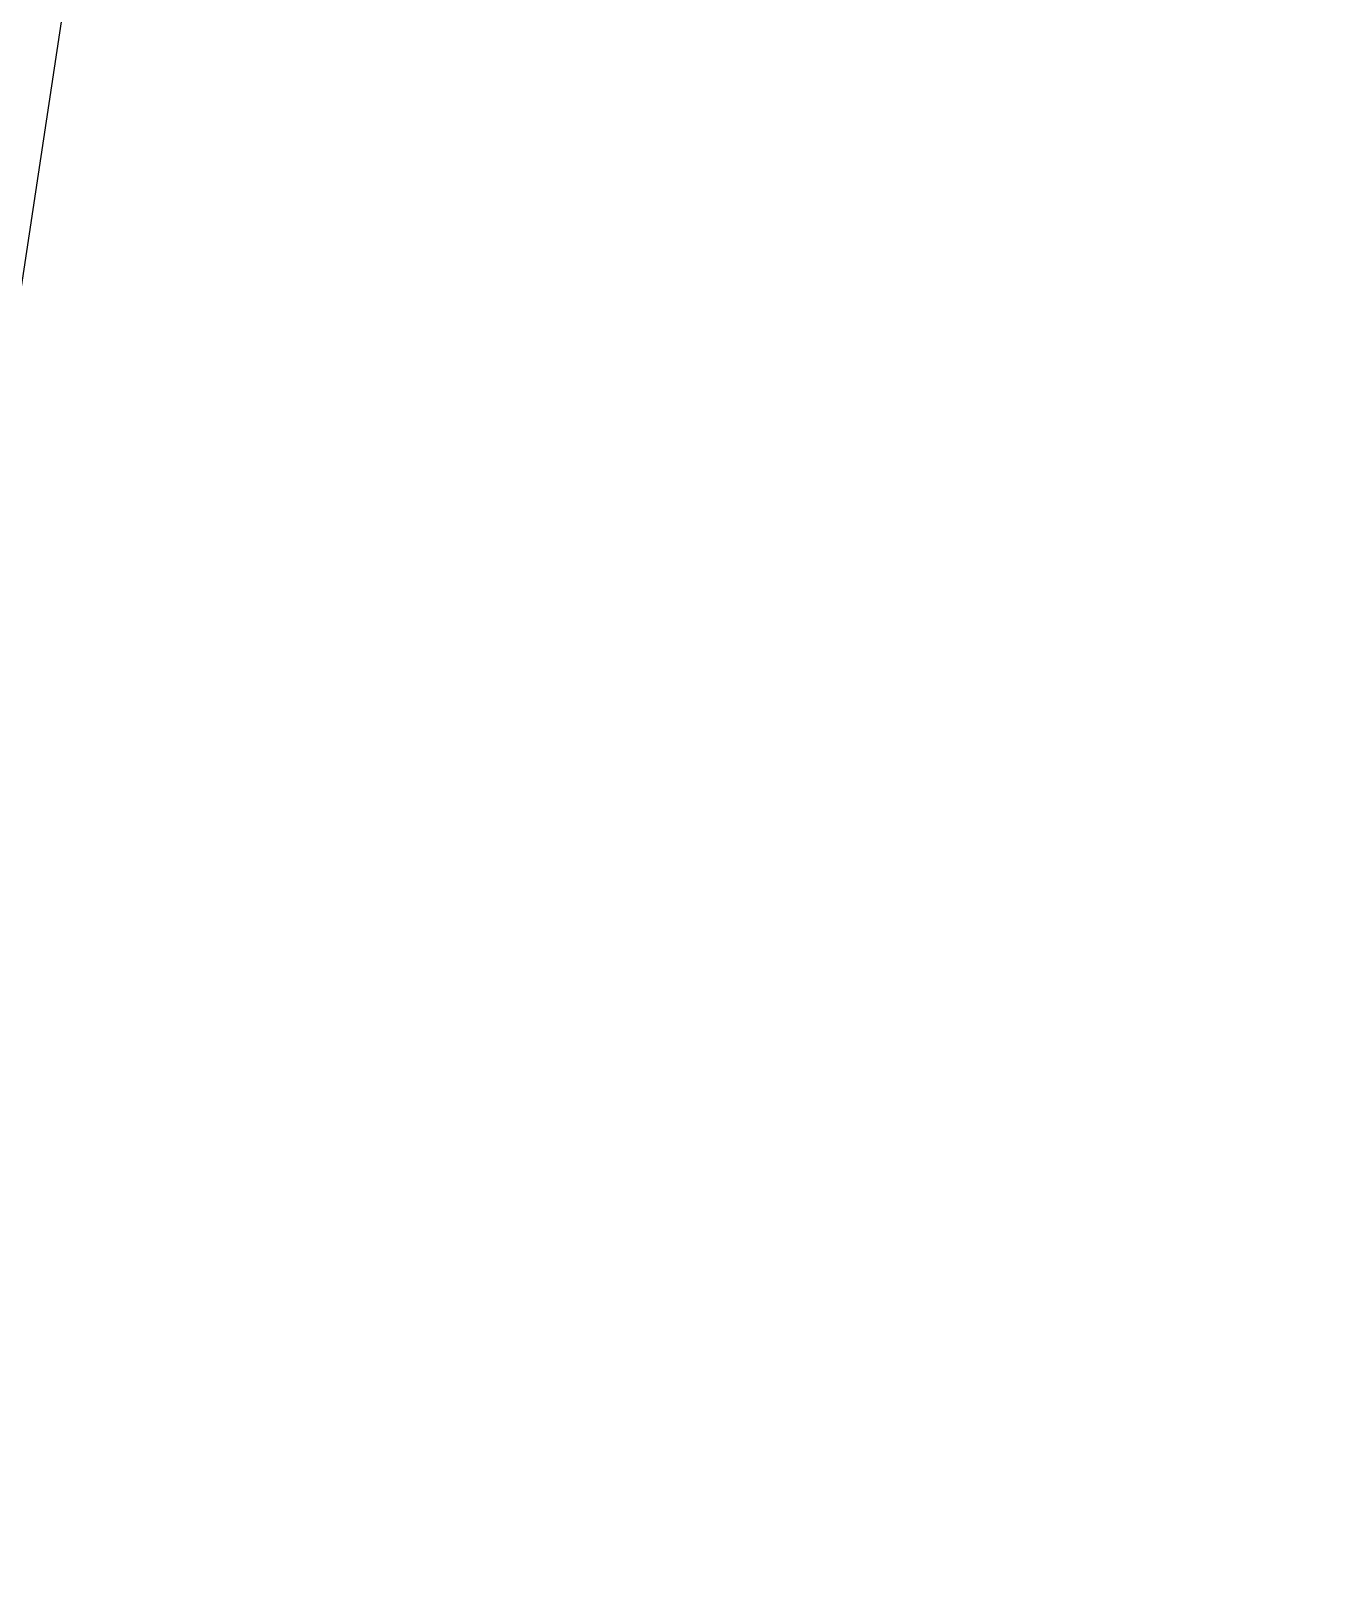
# Model space of a CAD drawing. Header units: metres. Extents: x -17 to 580, y -130 to 19.
# Drawn here: x 122.319 to 125.658, y -52.022 to -47.97 of the extents above; entities that cross this region are included whole.
import ezdxf

# ---------------------------------------------------------------- set-up
doc = ezdxf.new("R2010")
doc.units = ezdxf.units.M
doc.linetypes.add('Grey Dimension_ExtLine', pattern=[0.0025, 0, -0.0025])
doc.layers.add('Annotations', color=7, linetype='Continuous', true_color=0x7a8bf7)
doc.styles.add('Grey Dimension', font='', dxfattribs={"height": 0.3})
doc.styles.get('Grey Dimension').set_extended_font_data('arial')
doc.dimstyles.new('Grey Dimension', dxfattribs={"dimtxt": 0.3, "dimasz": 0.15, "dimexe": 0, "dimexo": 0, "dimgap": 0.25, "dimtad": 0, "dimtih": 1, "dimtoh": 1, "dimdec": 6, "dimrnd": 1e-06, "dimzin": 0, "dimdsep": 46, "dimtxsty": 'Grey Dimension', "dimblk": 'OBLIQUE', "dimcen": 0.09, "dimadec": 0, "dimazin": 0, "dimtfac": 1, "dimtdec": 4, "dimtix": 1, "dimtofl": 0, "dimtmove": 2, "dimatfit": 3, "dimfxl": 1, "dimtolj": 1, "dimtzin": 0, "dimlwd": 5, "dimlwe": 5, "dimarcsym": 0})

# ---------------------------------------------------------------- blocks, each defined once
blk = doc.blocks.new('_Oblique')
at = {"color": 0, "linetype": 'ByBlock', "lineweight": -2}
blk.add_line((-0.5, -0.5), (0.5, 0.5), dxfattribs=at)
blk = doc.blocks.new('*D184')
at = {"layer": 'Annotations', "color": 0, "linetype": 'Grey Dimension_ExtLine', "lineweight": 5}
for p, q in [((125.0591, -26.7042), (125.5954, -26.7852)), ((120.3709, -57.7252), (120.9071, -57.8062))]:
    blk.add_line(p, q, dxfattribs=at)
at = {"layer": 'Annotations', "color": 0, "lineweight": 5}
for p, q in [((125.5954, -26.7852), (123.517, -40.5371)), ((120.9071, -57.8062), (122.9855, -44.0543))]:
    blk.add_line(p, q, dxfattribs=at)
at = {"layer": 'Defpoints', "color": 0}
for p in [(125.0591, -26.7042), (120.3709, -57.7252), (120.9071, -57.8062)]:
    blk.add_point(p, dxfattribs=at)
at = {"layer": 'Annotations', "color": 0, "lineweight": 5, "xscale": 0.15, "yscale": 0.15, "zscale": 0.15}
for p, rotation in [((125.5954, -26.7852), 81.4058688877806), ((120.9071, -57.8062), 261.4058688877806)]:
    blk.add_blockref('_Oblique', p, dxfattribs=dict(at, rotation=rotation))
at = {"layer": 'Annotations', "color": 0, "insert": (123.2513, -42.2957), "char_height": 0.3, "attachment_point": 5, "rotation": 261.4059, "style": 'Grey Dimension'}
blk.add_mtext('\\A1;31.373272 m', dxfattribs=at)

msp = doc.modelspace()

# ---------------------------------------------------------------- dimensions: what is measured, and where the dimension line sits
at = {"layer": 'Annotations'}
dim = msp.add_aligned_dim(p1=(125.0591193, -26.7041788), p2=(120.3708837, -57.7251825), distance=0.542339, dimstyle='Grey Dimension', override={"dimpost": ' m'}, dxfattribs=at)
dim.commit()
dim.dimension.update_dxf_attribs({"geometry": '*D184', "text_midpoint": (123.2512509, -42.2957245), "text_rotation": -98.5941311})

doc.saveas('drawing.dxf')
